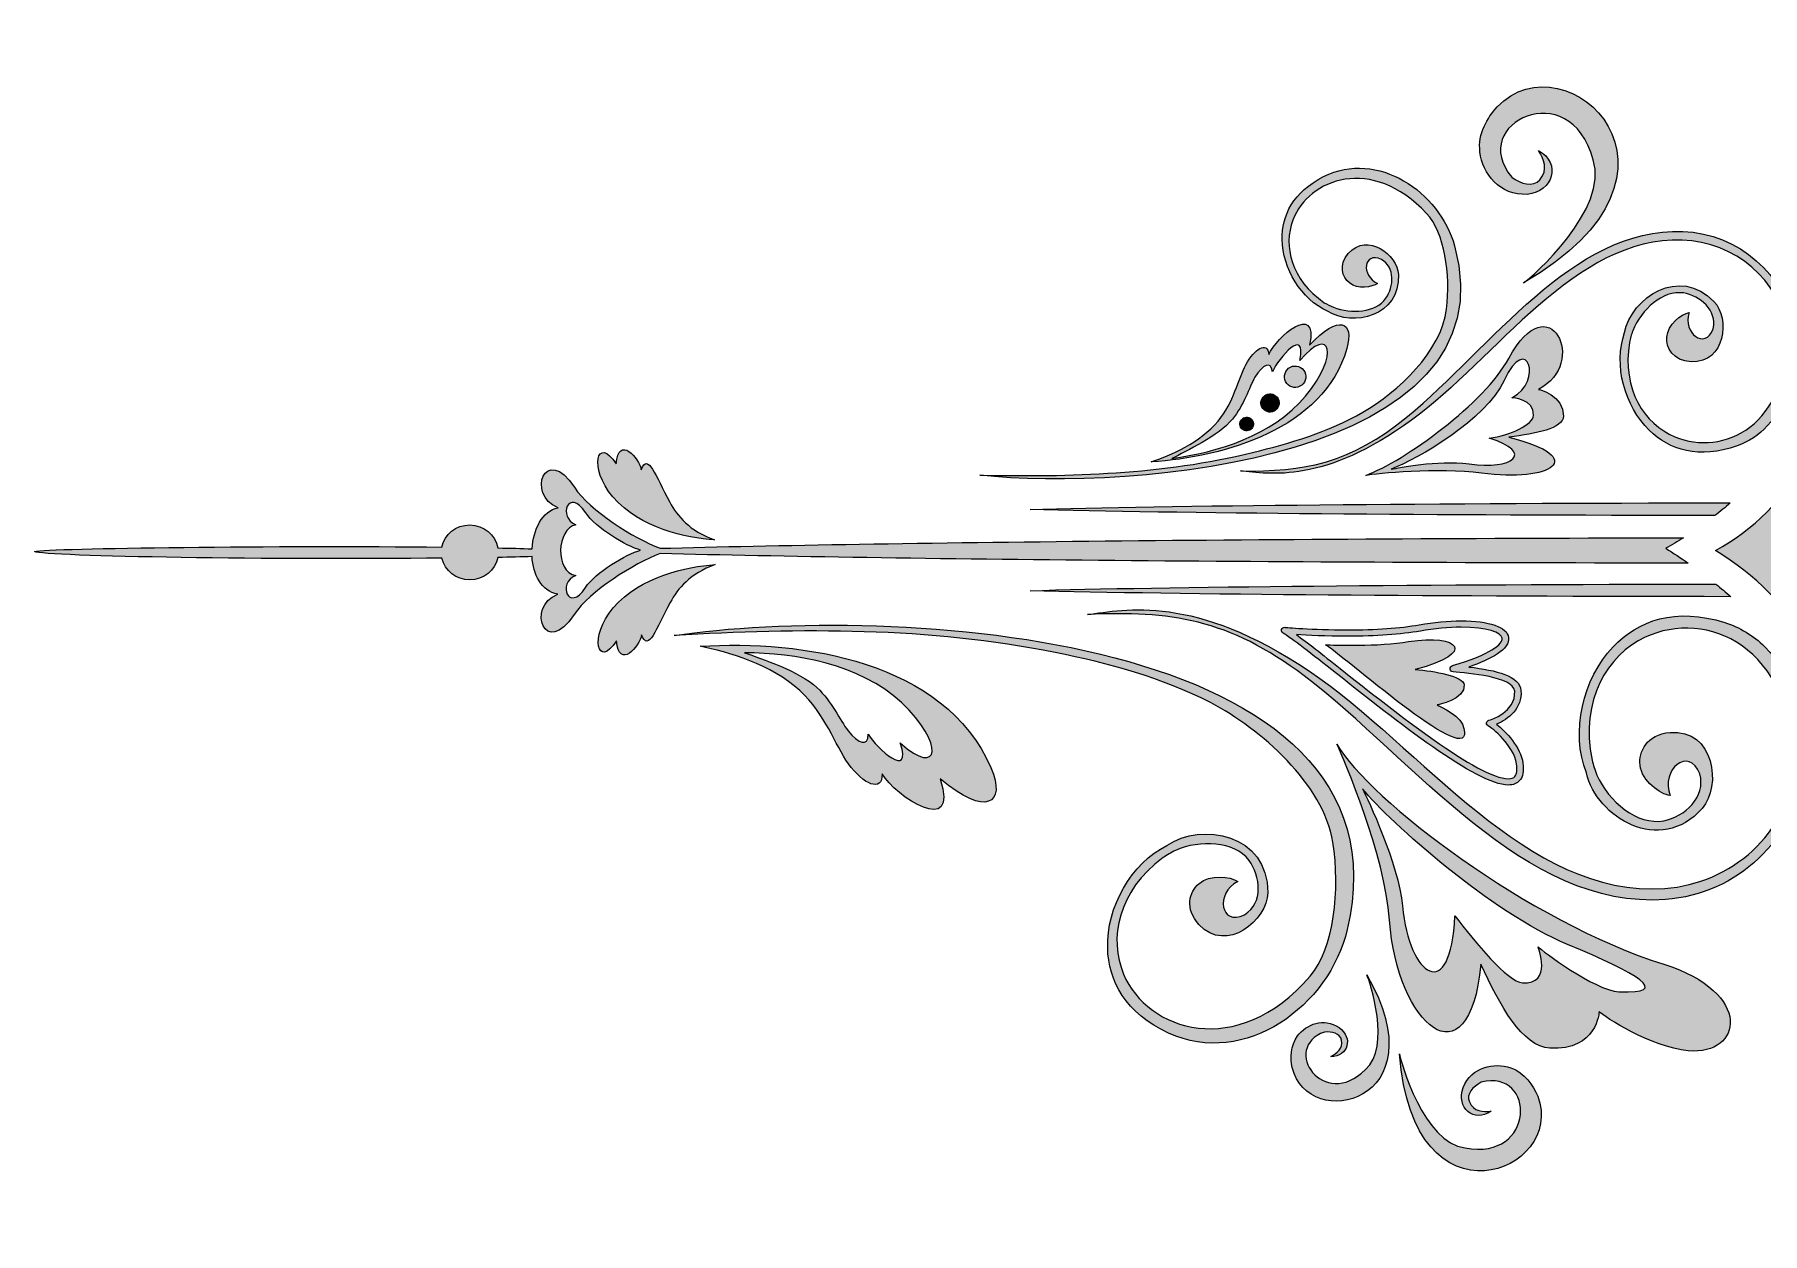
# Model space of a CAD drawing. Header units: inches. Extents: x -738 to 1333, y 65 to 770.
# Drawn here: x -738 to 276, y 65 to 769 of the extents above; entities that cross this region are included whole.
import ezdxf

# ---------------------------------------------------------------- set-up
doc = ezdxf.new("R2010")
doc.units = ezdxf.units.IN
doc.header["$MEASUREMENT"] = 0
doc.layers.add('图层 1', color=7, linetype='Continuous')

# ---------------------------------------------------------------- blocks, each defined once
blk = doc.blocks.new('block 2')
at = {"layer": '图层 1', "true_color": 0xffffff}
h = blk.add_hatch(color=7, dxfattribs=at)
h.dxf.hatch_style = 2
edge = h.paths.add_edge_path()
edge.add_spline(control_points=[(138.2, 675.4), (153.4, 677), (158.3, 693.5), (144.8, 701.2), (147.8, 696), (150.7, 689.8), (145.6, 684), (141.5, 679.4), (134.4, 681.5), (129.1, 685.5), (102.5, 717.1), (163.6, 746), (176.8, 695.7), (186.6, 667.3), (141, 626.5), (135.9, 623.4), (249, 688.3), (160.8, 769.2), (120.5, 726.7), (114.7, 720.5), (109.1, 710.9), (110.4, 700.3), (112, 687.5), (121.9, 674.6), (138.2, 675.4)], knot_values=[0, 0, 0, 0, 1, 1, 1, 2, 2, 2, 3, 3, 3, 4, 4, 4, 5, 5, 5, 6, 6, 6, 7, 7, 7, 8, 8, 8, 8], degree=3, periodic=1)
h = blk.add_hatch(color=7, dxfattribs=at)
h.dxf.hatch_style = 2
edge = h.paths.add_edge_path()
edge.add_spline(control_points=[(95.5, 645.1), (86.7, 676.9), (50.2, 701.8), (18.6, 685.8), (0.8, 676.8), (-6.1, 662.9), (-5.7, 648.9), (-5.6, 632), (5.5, 613.7), (20.9, 606.8), (35.8, 597.4), (63.7, 603.6), (62.5, 628.3), (62, 639.7), (44.4, 653.6), (33.1, 640.6), (27.1, 633.8), (29.7, 626.7), (33.7, 623.4), (38.5, 619.5), (47.1, 620.8), (50.2, 623.1), (40.4, 627.7), (42, 641.9), (52.5, 637.2), (60.7, 632.5), (59.9, 621.3), (55.2, 614.4), (49.2, 606), (34.9, 604.9), (24.4, 609.1), (22.5, 609.9), (20.7, 610.8), (19, 611.8), (-0.6, 625.2), (-5.2, 645.1), (0.6, 660.3), (9.6, 684.5), (47, 698.6), (79.1, 664.2), (89.6, 652.9), (93.2, 628.4), (90.8, 608), (87.9, 583.5), (62.1, 559.1), (41.7, 547.5), (21.3, 535.9), (-0.9, 529.2), (-23.2, 523.8), (-75.9, 510.9), (-130.4, 509.5), (-183.2, 510.5), (-95.8, 500.7), (130.1, 519.3), (95.5, 645.1)], knot_values=[0, 0, 0, 0, 1, 1, 1, 2, 2, 2, 3, 3, 3, 4, 4, 4, 5, 5, 5, 6, 6, 6, 7, 7, 7, 8, 8, 8, 9, 9, 9, 10, 10, 10, 11, 11, 11, 12, 12, 12, 13, 13, 13, 14, 14, 14, 15, 15, 15, 16, 16, 16, 17, 17, 17, 18, 18, 18, 18], degree=3, periodic=1)
h = blk.add_hatch(color=7, dxfattribs=at)
h.dxf.hatch_style = 2
edge = h.paths.add_edge_path()
edge.add_spline(control_points=[(-30.3, 513), (-13, 511.3), (18.8, 505.3), (70.3, 542.9), (120.2, 579.2), (166.1, 650.7), (229.2, 648.5), (259.8, 647.4), (287.2, 625.3), (290.2, 595.1), (292.5, 539.4), (253, 521.2), (224.8, 533.1), (207, 540.5), (193.7, 560.7), (198.2, 588.5), (198.7, 590.7), (199.3, 593), (200.1, 595.3), (205.2, 607.8), (217.7, 619.2), (229.9, 617.5), (239.6, 615.8), (249.9, 607.4), (247.3, 596.5), (242.8, 583.7), (229.2, 593.9), (233.3, 606), (228.7, 605.2), (220.6, 598.9), (220.1, 591.6), (219.6, 585.5), (223.7, 577.6), (234.4, 577.1), (254.7, 576.2), (257.2, 602.7), (247.8, 612.5), (227.5, 633.6), (199.4, 614.7), (195.3, 594.2), (195.3, 594.2), (195.3, 594.2), (195.3, 594.2), (188.7, 575.3), (195.4, 550.9), (209.8, 537), (221.6, 525.2), (239.2, 519.8), (261.4, 527.7), (268.1, 530.1), (274.3, 534.2), (279.1, 539.4), (293.2, 554.1), (298.7, 576.3), (295.3, 596), (289.7, 628.2), (262.5, 652.4), (229.5, 653.6), (164.4, 655.9), (116.7, 584.9), (67.8, 544.9), (34.3, 517.4), (7.3, 512.5), (-30.3, 513)], knot_values=[0, 0, 0, 0, 1, 1, 1, 2, 2, 2, 3, 3, 3, 4, 4, 4, 5, 5, 5, 6, 6, 6, 7, 7, 7, 8, 8, 8, 9, 9, 9, 10, 10, 10, 11, 11, 11, 12, 12, 12, 13, 13, 13, 14, 14, 14, 15, 15, 15, 16, 16, 16, 17, 17, 17, 18, 18, 18, 19, 19, 19, 20, 20, 20, 21, 21, 21, 21], degree=3, periodic=1)
h = blk.add_hatch(color=7, dxfattribs=at)
h.dxf.hatch_style = 2
edge = h.paths.add_edge_path()
edge.add_spline(control_points=[(127.3, 579.1), (113.4, 553), (66.1, 518.7), (43.3, 510.4), (49.6, 511.3), (85.8, 515.2), (111.3, 511.7), (151.8, 506.1), (175.6, 520.6), (127.4, 532.9), (143.4, 534.8), (159.1, 537.9), (159.4, 545.1), (160, 557.5), (144.7, 560.9), (144.7, 560.9), (174.6, 575.9), (151.2, 623.9), (127.3, 579.1)], knot_values=[0, 0, 0, 0, 1, 1, 1, 2, 2, 2, 3, 3, 3, 4, 4, 4, 5, 5, 5, 6, 6, 6, 6], degree=3, periodic=1)
edge = h.paths.add_edge_path()
edge.add_spline(control_points=[(115.8, 532.3), (143.2, 523.7), (129.3, 513.3), (104.1, 517.2), (84.5, 519.6), (63.1, 514.7), (58.3, 514.1), (73.6, 519.8), (114.1, 543.2), (124.6, 566.1), (137.9, 595.2), (148.1, 565.5), (129.2, 556), (129.2, 556), (142.3, 555.3), (141.9, 545.7), (141.6, 540.2), (128.2, 533.8), (115.8, 532.3)], knot_values=[0, 0, 0, 0, 1, 1, 1, 2, 2, 2, 3, 3, 3, 4, 4, 4, 5, 5, 5, 6, 6, 6, 6], degree=3, periodic=1)
h = blk.add_hatch(color=7, dxfattribs=at)
h.dxf.hatch_style = 2
edge = h.paths.add_edge_path()
edge.add_spline(control_points=[(32.2, 584.8), (36.8, 600.8), (27.6, 605.4), (10.4, 586.8), (15.5, 612.8), (-9.4, 591.5), (-13.5, 581.4), (-14.6, 589.5), (-22, 584.8), (-27, 575.4), (-31.8, 566.6), (-33.9, 553.7), (-43.4, 542.2), (-53.8, 529.7), (-71.3, 522.2), (-82.6, 518.3), (-39.9, 521), (18.8, 537.7), (32.2, 584.8)], knot_values=[0, 0, 0, 0, 1, 1, 1, 2, 2, 2, 3, 3, 3, 4, 4, 4, 5, 5, 5, 6, 6, 6, 6], degree=3, periodic=1)
edge = h.paths.add_edge_path()
edge.add_spline(control_points=[(-70.5, 520.3), (-62.1, 524.6), (-43.1, 533.6), (-35, 543.4), (-28, 551.8), (-25.3, 561.8), (-21.7, 568), (-17.1, 575.6), (-12.3, 578), (-11.4, 571.2), (-8.2, 579.2), (8.7, 598.4), (4.7, 577.9), (22.9, 599.3), (28.1, 581.3), (8, 557), (-11.3, 533.6), (-44, 524), (-70.5, 520.3)], knot_values=[0, 0, 0, 0, 1, 1, 1, 2, 2, 2, 3, 3, 3, 4, 4, 4, 5, 5, 5, 6, 6, 6, 6], degree=3, periodic=1)
h = blk.add_hatch(color=7, dxfattribs=at)
h.dxf.hatch_style = 2
edge = h.paths.add_edge_path()
edge.add_spline(control_points=[(-0.9, 574), (-4, 572.4), (-5.3, 568.6), (-3.7, 565.5), (-2.2, 562.4), (1.6, 561.1), (4.7, 562.7), (7.8, 564.2), (9.1, 568), (7.5, 571.1), (6, 574.2), (2.2, 575.5), (-0.9, 574)], knot_values=[0, 0, 0, 0, 1, 1, 1, 2, 2, 2, 3, 3, 3, 4, 4, 4, 4], degree=3, periodic=1)
h = blk.add_hatch(color=7, dxfattribs=at)
h.dxf.hatch_style = 2
edge = h.paths.add_edge_path()
edge.add_spline(control_points=[(-15.3, 557.7), (-17.9, 556.4), (-19, 553.2), (-17.7, 550.5), (-16.4, 547.9), (-13.1, 546.8), (-10.5, 548.1), (-7.8, 549.4), (-6.8, 552.7), (-8.1, 555.3), (-9.4, 558), (-12.6, 559), (-15.3, 557.7)], knot_values=[0, 0, 0, 0, 1, 1, 1, 2, 2, 2, 3, 3, 3, 4, 4, 4, 4], degree=3, periodic=1)
h = blk.add_hatch(color=7, dxfattribs=at)
h.dxf.hatch_style = 2
edge = h.paths.add_edge_path()
edge.add_spline(control_points=[(-28.4, 544.1), (-30.4, 543.1), (-31.1, 540.7), (-30.2, 538.8), (-29.2, 536.8), (-26.8, 536), (-24.8, 537), (-22.8, 537.9), (-22, 540.4), (-23, 542.3), (-24, 544.3), (-26.4, 545.1), (-28.4, 544.1)], knot_values=[0, 0, 0, 0, 1, 1, 1, 2, 2, 2, 3, 3, 3, 4, 4, 4, 4], degree=3, periodic=1)
h = blk.add_hatch(color=7, dxfattribs=at)
h.dxf.hatch_style = 2
edge = h.paths.add_edge_path()
edge.add_spline(control_points=[(232.6, 458.9), (228.4, 461.9), (224, 464.8), (219.5, 467.6), (223, 469.6), (226.5, 471.6), (229.9, 473.8), (-9.1, 473.4), (-236.2, 471.2), (-371, 467.6), (-386.5, 473.4), (-412.3, 489.7), (-421.3, 503.4), (-438.3, 529.4), (-449.9, 498.9), (-430.9, 491.4), (-440.2, 489.5), (-445.5, 478.6), (-446.2, 467.3), (-452.3, 467.5), (-459, 467.7), (-466.3, 467.8), (-467.7, 475.4), (-474.5, 481.3), (-482.8, 481.3), (-490.9, 481.3), (-497.6, 475.7), (-499.2, 468.3), (-592.8, 469.3), (-730, 467.8), (-738.3, 465.7), (-732.8, 462.6), (-593.8, 460.8), (-499.1, 461.8), (-497.5, 454.5), (-490.8, 449), (-482.8, 449), (-474.6, 449), (-467.8, 454.7), (-466.3, 462.2), (-459.1, 462.4), (-452.3, 462.5), (-446.2, 462.7), (-445.6, 452.3), (-440.8, 442.5), (-431.1, 440.6), (-450.1, 433.1), (-438.4, 402.6), (-421.4, 428.7), (-412.5, 442.4), (-386.4, 458.7), (-370.9, 464.5), (-228.2, 460.9), (-3, 459), (232.6, 458.9)], knot_values=[0, 0, 0, 0, 1, 1, 1, 2, 2, 2, 3, 3, 3, 4, 4, 4, 5, 5, 5, 6, 6, 6, 7, 7, 7, 8, 8, 8, 9, 9, 9, 10, 10, 10, 11, 11, 11, 12, 12, 12, 13, 13, 13, 14, 14, 14, 15, 15, 15, 16, 16, 16, 17, 17, 17, 18, 18, 18, 18], degree=3, periodic=1)
edge = h.paths.add_edge_path()
edge.add_spline(control_points=[(-414.8, 444.6), (-424.8, 429.3), (-431.7, 447.2), (-420.5, 451.6), (-433.1, 454), (-431.7, 479.1), (-420.4, 481.4), (-431.6, 485.8), (-424.7, 503.8), (-414.7, 488.5), (-408.9, 479.6), (-390.9, 468.8), (-382.5, 466.5), (-390.9, 464.2), (-409, 453.5), (-414.8, 444.6)], knot_values=[0, 0, 0, 0, 1, 1, 1, 2, 2, 2, 3, 3, 3, 4, 4, 4, 5, 5, 5, 5], degree=3, periodic=1)
h = blk.add_hatch(color=7, dxfattribs=at)
h.dxf.hatch_style = 2
edge = h.paths.add_edge_path()
edge.add_spline(control_points=[(-339, 472.5), (-353.9, 477.9), (-360.8, 486.4), (-365.3, 494.7), (-374, 510.5), (-378, 524.1), (-382.1, 513.7), (-383, 520.4), (-395.5, 534.6), (-396.8, 517.1), (-407.8, 534.4), (-413.4, 514.7), (-398.7, 497.8), (-382.6, 479.2), (-355.8, 473.6), (-339, 472.5)], knot_values=[0, 0, 0, 0, 1, 1, 1, 2, 2, 2, 3, 3, 3, 4, 4, 4, 5, 5, 5, 5], degree=3, periodic=1)
h = blk.add_hatch(color=7, dxfattribs=at)
h.dxf.hatch_style = 2
edge = h.paths.add_edge_path()
edge.add_spline(control_points=[(354.7, 465.5), (332.7, 477.7), (315.3, 495.9), (301.5, 519.2), (288.9, 496.2), (271.1, 478.6), (248.7, 466.3), (272.4, 451.6), (290.3, 433.8), (301.8, 412.7), (312.2, 434.2), (330.7, 451.4), (354.7, 465.5)], knot_values=[0, 0, 0, 0, 1, 1, 1, 2, 2, 2, 3, 3, 3, 4, 4, 4, 4], degree=3, periodic=1)
edge = h.paths.add_edge_path()
edge.add_spline(control_points=[(300.9, 447.2), (290, 447.2), (281.2, 455.7), (281.2, 466.2), (281.2, 476.7), (290, 485.2), (300.9, 485.2), (311.8, 485.2), (320.6, 476.7), (320.6, 466.2), (320.6, 455.7), (311.8, 447.2), (300.9, 447.2)], knot_values=[0, 0, 0, 0, 1, 1, 1, 2, 2, 2, 3, 3, 3, 4, 4, 4, 4], degree=3, periodic=1)
h = blk.add_hatch(color=7, dxfattribs=at)
h.dxf.hatch_style = 2
edge = h.paths.add_edge_path()
edge.add_spline(control_points=[(248.4, 486.8), (251.5, 489.2), (254.5, 491.7), (257.4, 494.3), (85.7, 494.1), (-76.4, 492.7), (-153.8, 490.4), (-69.9, 488.1), (84.7, 487), (248.4, 486.8)], knot_values=[0, 0, 0, 0, 1, 1, 1, 2, 2, 2, 3, 3, 3, 3], degree=3, periodic=1)
h = blk.add_hatch(color=7, dxfattribs=at)
h.dxf.hatch_style = 2
edge = h.paths.add_edge_path()
edge.add_spline(control_points=[(-338.7, 458), (-355.5, 456.9), (-382.4, 451.2), (-398.5, 432.7), (-413.1, 415.7), (-407.6, 396.1), (-396.6, 413.3), (-395.2, 395.9), (-382.8, 410.1), (-381.9, 416.8), (-377.7, 406.4), (-373.7, 420), (-365.1, 435.8), (-360.5, 444.1), (-353.6, 452.6), (-338.7, 458)], knot_values=[0, 0, 0, 0, 1, 1, 1, 2, 2, 2, 3, 3, 3, 4, 4, 4, 5, 5, 5, 5], degree=3, periodic=1)
h = blk.add_hatch(color=7, dxfattribs=at)
h.dxf.hatch_style = 2
edge = h.paths.add_edge_path()
edge.add_spline(control_points=[(248.9, 446.6), (80.4, 446.4), (-77.7, 445), (-153.8, 442.7), (-68.3, 440.4), (90.5, 439.3), (257.7, 439.2), (254.9, 441.7), (251.9, 444.2), (248.9, 446.6)], knot_values=[0, 0, 0, 0, 1, 1, 1, 2, 2, 2, 3, 3, 3, 3], degree=3, periodic=1)
h = blk.add_hatch(color=7, dxfattribs=at)
h.dxf.hatch_style = 2
edge = h.paths.add_edge_path()
edge.add_spline(control_points=[(254.2, 424), (225.3, 433.2), (203.1, 425.3), (188.6, 409.7), (170.8, 391.2), (163.5, 359.6), (172.9, 335.7), (179, 309.7), (216, 286.9), (240.9, 314.9), (252.4, 327.8), (248, 361.7), (222, 359.5), (208.3, 358.4), (203.5, 348), (204.4, 340.3), (205.5, 330.9), (216.2, 323.2), (222.1, 322.4), (216.2, 337.7), (233.1, 351.5), (239.5, 335.2), (243.3, 321.4), (230.6, 310.2), (218.3, 307.6), (202.8, 304.8), (186.1, 318.8), (179, 334.5), (177.9, 337.5), (177, 340.4), (176.2, 343.2), (169.1, 378.6), (185.2, 405), (207.5, 415.4), (243.1, 432), (294.6, 410.6), (294.4, 339.1), (292, 300.4), (258, 270.7), (218.9, 267.9), (138.1, 262), (75.9, 351.2), (10.3, 395.4), (-57.6, 441), (-97.9, 431.6), (-120.1, 428.7), (-71.9, 431.1), (-37.1, 426.2), (7.2, 392.7), (71.7, 343.8), (136.2, 255.2), (219.4, 261.4), (261.6, 264.5), (295.4, 296.7), (300.9, 338.2), (304.3, 363.7), (296.1, 391.8), (277.5, 410), (271, 416.3), (262.9, 421.3), (254.2, 424)], knot_values=[0, 0, 0, 0, 1, 1, 1, 2, 2, 2, 3, 3, 3, 4, 4, 4, 5, 5, 5, 6, 6, 6, 7, 7, 7, 8, 8, 8, 9, 9, 9, 10, 10, 10, 11, 11, 11, 12, 12, 12, 13, 13, 13, 14, 14, 14, 15, 15, 15, 16, 16, 16, 17, 17, 17, 18, 18, 18, 19, 19, 19, 20, 20, 20, 20], degree=3, periodic=1)
h = blk.add_hatch(color=7, dxfattribs=at)
h.dxf.hatch_style = 2
edge = h.paths.add_edge_path()
edge.add_spline(control_points=[(32.5, 243.8), (74, 420.8), (-241.5, 434.7), (-362.7, 416.4), (-289.2, 420.6), (-213.2, 421.5), (-139.1, 406.4), (-107.8, 400.1), (-76.6, 391.9), (-47.5, 376.8), (-18.5, 361.7), (18.6, 329.2), (24, 295.1), (28.5, 267), (24.7, 232.6), (10.7, 216.4), (-32.2, 166.7), (-84.9, 184.4), (-98.9, 217.6), (-107.6, 238.5), (-102.3, 266.3), (-75.7, 286), (-73.4, 287.5), (-71, 288.9), (-68.4, 290.2), (-53.9, 296.6), (-34, 295.8), (-25.2, 284.4), (-18.4, 275), (-16.6, 259.5), (-27.8, 252.5), (-42.1, 245.4), (-45.2, 265.1), (-31.7, 272), (-36.2, 275), (-48.2, 276.4), (-54.7, 270.7), (-60.1, 265.9), (-63.2, 256), (-54.6, 246.7), (-38.2, 229.2), (-14.4, 249.5), (-14.2, 265.4), (-14, 299.9), (-53.1, 307.1), (-73.4, 293.2), (-73.4, 293.2), (-73.4, 293.2), (-73.4, 293.2), (-94.5, 282.7), (-108.9, 256.7), (-108.2, 233.2), (-107.9, 213.6), (-97.7, 194.6), (-72.4, 183), (-27.5, 162.4), (22, 199), (32.5, 243.8)], knot_values=[0, 0, 0, 0, 1, 1, 1, 2, 2, 2, 3, 3, 3, 4, 4, 4, 5, 5, 5, 6, 6, 6, 7, 7, 7, 8, 8, 8, 9, 9, 9, 10, 10, 10, 11, 11, 11, 12, 12, 12, 13, 13, 13, 14, 14, 14, 15, 15, 15, 16, 16, 16, 17, 17, 17, 18, 18, 18, 19, 19, 19, 19], degree=3, periodic=1)
h = blk.add_hatch(color=7, dxfattribs=at)
h.dxf.hatch_style = 2
edge = h.paths.add_edge_path()
edge.add_spline(control_points=[(127.2, 415.3), (126.3, 421.4), (115.9, 425), (99.3, 425), (91.7, 425), (83.4, 424.2), (74.7, 422.7), (63.5, 420.7), (49.3, 419.7), (32.4, 419.7), (11.8, 419.7), (-4, 421.2), (-4.1, 421.2), (-5, 421.2), (-5.8, 420.7), (-6.1, 419.9), (-6.3, 419), (-6, 418.1), (-5.2, 417.7), (-0.3, 414.9), (11.4, 405.7), (26.1, 394.1), (60.9, 366.4), (108.6, 328.6), (127.1, 328.6), (130, 328.6), (132.2, 329.5), (133.7, 331.2), (135.6, 333.4), (136.3, 336.8), (135.6, 341.5), (134.4, 350.7), (125.5, 360.1), (120.2, 364.3), (126.9, 367.2), (135.4, 373.5), (134.5, 384.2), (133.8, 392.6), (120.2, 396), (103.9, 397.9), (116.5, 402.3), (128.2, 408.3), (127.2, 415.3)], knot_values=[0, 0, 0, 0, 1, 1, 1, 2, 2, 2, 3, 3, 3, 4, 4, 4, 5, 5, 5, 6, 6, 6, 7, 7, 7, 8, 8, 8, 9, 9, 9, 10, 10, 10, 11, 11, 11, 12, 12, 12, 13, 13, 13, 14, 14, 14, 14], degree=3, periodic=1)
edge = h.paths.add_edge_path()
edge.add_spline(control_points=[(94.2, 398.7), (93.4, 398.4), (92.8, 397.6), (92.9, 396.7), (93, 395.8), (93.7, 395.1), (94.6, 395), (103.4, 394.3), (130.1, 392.1), (130.8, 383.8), (131.9, 371.1), (116.3, 366.9), (115.7, 366.7), (114.9, 366.5), (114.4, 365.9), (114.3, 365.1), (114.2, 364.3), (114.7, 363.6), (115.4, 363.2), (117.1, 362.5), (130.5, 351.6), (131.9, 341), (132.4, 337.5), (132, 335), (130.9, 333.7), (130.1, 332.8), (128.9, 332.3), (127.1, 332.3), (109.9, 332.3), (60.8, 371.2), (28.4, 397), (17.8, 405.3), (8.8, 412.5), (2.6, 416.9), (9.3, 416.5), (20, 416), (32.4, 416), (49.5, 416), (63.9, 417), (75.4, 419), (83.7, 420.5), (92, 421.3), (99.3, 421.3), (114.6, 421.3), (123, 418), (123.5, 414.8), (124, 411.5), (116.6, 405.3), (94.2, 398.7)], knot_values=[0, 0, 0, 0, 1, 1, 1, 2, 2, 2, 3, 3, 3, 4, 4, 4, 5, 5, 5, 6, 6, 6, 7, 7, 7, 8, 8, 8, 9, 9, 9, 10, 10, 10, 11, 11, 11, 12, 12, 12, 13, 13, 13, 14, 14, 14, 15, 15, 15, 16, 16, 16, 16], degree=3, periodic=1)
h = blk.add_hatch(color=7, dxfattribs=at)
h.dxf.hatch_style = 2
edge = h.paths.add_edge_path()
edge.add_spline(control_points=[(68.5, 412.8), (50.9, 409.9), (24.2, 410.6), (19.8, 411), (35.4, 400.2), (107, 336.5), (101, 361.8), (100.5, 368.6), (86.6, 374.9), (85.2, 375.6), (85.2, 375.6), (102, 378.8), (101.2, 387.4), (100.8, 392.4), (83.6, 395.6), (72.4, 396.5), (109.2, 405.9), (98.2, 417.6), (68.5, 412.8)], knot_values=[0, 0, 0, 0, 1, 1, 1, 2, 2, 2, 3, 3, 3, 4, 4, 4, 5, 5, 5, 6, 6, 6, 6], degree=3, periodic=1)
h = blk.add_hatch(color=7, dxfattribs=at)
h.dxf.hatch_style = 2
edge = h.paths.add_edge_path()
edge.add_spline(control_points=[(-347.5, 410.1), (-331.1, 406.7), (-305.5, 399.4), (-289, 384.1), (-273.7, 369.9), (-268.5, 352.4), (-260.4, 341.1), (-251.7, 329.1), (-240.6, 323.9), (-240.6, 335.2), (-233.1, 322), (-194.9, 297.1), (-206.6, 332.2), (-179.5, 309.6), (-167.6, 317.5), (-176.8, 338.9), (-203.9, 401.5), (-288, 413.9), (-347.5, 410.1)], knot_values=[0, 0, 0, 0, 1, 1, 1, 2, 2, 2, 3, 3, 3, 4, 4, 4, 5, 5, 5, 6, 6, 6, 6], degree=3, periodic=1)
edge = h.paths.add_edge_path()
edge.add_spline(control_points=[(-230, 353.4), (-222.7, 331.3), (-244.1, 350.1), (-248.8, 358.4), (-248.8, 350.8), (-254.5, 352.8), (-260.6, 360.5), (-265.6, 366.8), (-270, 377.5), (-278.9, 385.8), (-289.2, 395.5), (-311.5, 402.7), (-321.5, 406.3), (-291.6, 406), (-254, 400), (-229.3, 377), (-203.6, 353), (-206.7, 332.3), (-230, 353.4)], knot_values=[0, 0, 0, 0, 1, 1, 1, 2, 2, 2, 3, 3, 3, 4, 4, 4, 5, 5, 5, 6, 6, 6, 6], degree=3, periodic=1)
h = blk.add_hatch(color=7, dxfattribs=at)
h.dxf.hatch_style = 2
edge = h.paths.add_edge_path()
edge.add_spline(control_points=[(218.3, 223.4), (139.6, 248.1), (45.1, 320), (26.4, 352.6), (30.8, 343.1), (54.6, 287.8), (57.3, 249.3), (61.6, 188.1), (103.7, 151), (111, 223.5), (122, 199.1), (135.3, 175.1), (151.5, 174.1), (179.3, 172.5), (180.4, 195.6), (180.4, 195.6), (183.4, 192.6), (210.7, 174.6), (232.7, 172.6), (264.6, 169.7), (271.3, 206.8), (218.3, 223.4)], knot_values=[0, 0, 0, 0, 1, 1, 1, 2, 2, 2, 3, 3, 3, 4, 4, 4, 5, 5, 5, 6, 6, 6, 7, 7, 7, 7], degree=3, periodic=1)
edge = h.paths.add_edge_path()
edge.add_spline(control_points=[(192, 207.3), (177.6, 208), (146.5, 231.7), (144.5, 233.7), (144.5, 233.7), (153.4, 211.3), (135.3, 212.4), (126.9, 213.2), (107.2, 236.4), (95.7, 251.9), (93.4, 199.8), (68.8, 215.6), (64.9, 257.6), (62.6, 282.6), (44.4, 320.2), (41.5, 326.4), (57.7, 306.5), (117.1, 253.6), (161.9, 235), (202.9, 218), (223.8, 205.8), (192, 207.3)], knot_values=[0, 0, 0, 0, 1, 1, 1, 2, 2, 2, 3, 3, 3, 4, 4, 4, 5, 5, 5, 6, 6, 6, 7, 7, 7, 7], degree=3, periodic=1)
h = blk.add_hatch(color=7, dxfattribs=at)
h.dxf.hatch_style = 2
edge = h.paths.add_edge_path()
edge.add_spline(control_points=[(43.2, 161.6), (18.6, 137), (-7, 174.3), (19.1, 183.6), (23.5, 184), (28.3, 182.9), (29.1, 178.9), (30.1, 173.8), (26.3, 171.2), (22.8, 169.2), (33.2, 169.1), (36, 180.2), (27.7, 186.3), (18.6, 192.3), (8.5, 188.2), (3.3, 181.3), (-1, 175.6), (-1.1, 168.2), (0.2, 162.7), (9.1, 124.5), (87.3, 141.5), (44, 217.1), (45.8, 213.6), (58.4, 174.7), (43.2, 161.6)], knot_values=[0, 0, 0, 0, 1, 1, 1, 2, 2, 2, 3, 3, 3, 4, 4, 4, 5, 5, 5, 6, 6, 6, 7, 7, 7, 8, 8, 8, 8], degree=3, periodic=1)
h = blk.add_hatch(color=7, dxfattribs=at)
h.dxf.hatch_style = 2
edge = h.paths.add_edge_path()
edge.add_spline(control_points=[(128.5, 162.6), (118.5, 165.9), (105.6, 163.2), (100.5, 151), (96.3, 139.3), (106.7, 129.9), (117, 137.1), (112.2, 136.7), (106.6, 136.8), (104.2, 142.6), (102.2, 147.2), (106.3, 151.6), (111.1, 154.1), (143.6, 162.4), (143.2, 107.6), (101.7, 115.6), (77.5, 118.5), (63.7, 166.2), (63.2, 170.9), (70.9, 65.4), (161.2, 101.5), (144.3, 145.9), (141.8, 152.3), (136.7, 159.8), (128.5, 162.6)], knot_values=[0, 0, 0, 0, 1, 1, 1, 2, 2, 2, 3, 3, 3, 4, 4, 4, 5, 5, 5, 6, 6, 6, 7, 7, 7, 8, 8, 8, 8], degree=3, periodic=1)
at = {"layer": '图层 1', "lineweight": 0}
for points, knots in [([(138.2, 675.4), (153.4, 677), (158.3, 693.5), (144.8, 701.2), (147.8, 696), (150.7, 689.8), (145.6, 684), (141.5, 679.4), (134.4, 681.5), (129.1, 685.5), (102.5, 717.1), (163.6, 746), (176.8, 695.7), (186.6, 667.3), (141, 626.5), (135.9, 623.4), (249, 688.3), (160.8, 769.2), (120.5, 726.7), (114.7, 720.5), (109.1, 710.9), (110.4, 700.3), (112, 687.5), (121.9, 674.6), (138.2, 675.4)], [0, 0, 0, 0, 1, 1, 1, 2, 2, 2, 3, 3, 3, 4, 4, 4, 5, 5, 5, 6, 6, 6, 7, 7, 7, 8, 8, 8, 8]), ([(95.5, 645.1), (86.7, 676.9), (50.2, 701.8), (18.6, 685.8), (0.8, 676.8), (-6.1, 662.9), (-5.7, 648.9), (-5.6, 632), (5.5, 613.7), (20.9, 606.8), (35.8, 597.4), (63.7, 603.6), (62.5, 628.3), (62, 639.7), (44.4, 653.6), (33.1, 640.6), (27.1, 633.8), (29.7, 626.7), (33.7, 623.4), (38.5, 619.5), (47.1, 620.8), (50.2, 623.1), (40.4, 627.7), (42, 641.9), (52.5, 637.2), (60.7, 632.5), (59.9, 621.3), (55.2, 614.4), (49.2, 606), (34.9, 604.9), (24.4, 609.1), (22.5, 609.9), (20.7, 610.8), (19, 611.8), (-0.6, 625.2), (-5.2, 645.1), (0.6, 660.3), (9.6, 684.5), (47, 698.6), (79.1, 664.2), (89.6, 652.9), (93.2, 628.4), (90.8, 608), (87.9, 583.5), (62.1, 559.1), (41.7, 547.5), (21.3, 535.9), (-0.9, 529.2), (-23.2, 523.8), (-75.9, 510.9), (-130.4, 509.5), (-183.2, 510.5), (-95.8, 500.7), (130.1, 519.3), (95.5, 645.1)], [0, 0, 0, 0, 1, 1, 1, 2, 2, 2, 3, 3, 3, 4, 4, 4, 5, 5, 5, 6, 6, 6, 7, 7, 7, 8, 8, 8, 9, 9, 9, 10, 10, 10, 11, 11, 11, 12, 12, 12, 13, 13, 13, 14, 14, 14, 15, 15, 15, 16, 16, 16, 17, 17, 17, 18, 18, 18, 18]), ([(-30.3, 513), (-13, 511.3), (18.8, 505.3), (70.3, 542.9), (120.2, 579.2), (166.1, 650.7), (229.2, 648.5), (259.8, 647.4), (287.2, 625.3), (290.2, 595.1), (292.5, 539.4), (253, 521.2), (224.8, 533.1), (207, 540.5), (193.7, 560.7), (198.2, 588.5), (198.7, 590.7), (199.3, 593), (200.1, 595.3), (205.2, 607.8), (217.7, 619.2), (229.9, 617.5), (239.6, 615.8), (249.9, 607.4), (247.3, 596.5), (242.8, 583.7), (229.2, 593.9), (233.3, 606), (228.7, 605.2), (220.6, 598.9), (220.1, 591.6), (219.6, 585.5), (223.7, 577.6), (234.4, 577.1), (254.7, 576.2), (257.2, 602.7), (247.8, 612.5), (227.5, 633.6), (199.4, 614.7), (195.3, 594.2), (195.3, 594.2), (195.3, 594.2), (195.3, 594.2), (188.7, 575.3), (195.4, 550.9), (209.8, 537), (221.6, 525.2), (239.2, 519.8), (261.4, 527.7), (268.1, 530.1), (274.3, 534.2), (279.1, 539.4), (293.2, 554.1), (298.7, 576.3), (295.3, 596), (289.7, 628.2), (262.5, 652.4), (229.5, 653.6), (164.4, 655.9), (116.7, 584.9), (67.8, 544.9), (34.3, 517.4), (7.3, 512.5), (-30.3, 513)], [0, 0, 0, 0, 1, 1, 1, 2, 2, 2, 3, 3, 3, 4, 4, 4, 5, 5, 5, 6, 6, 6, 7, 7, 7, 8, 8, 8, 9, 9, 9, 10, 10, 10, 11, 11, 11, 12, 12, 12, 13, 13, 13, 14, 14, 14, 15, 15, 15, 16, 16, 16, 17, 17, 17, 18, 18, 18, 19, 19, 19, 20, 20, 20, 21, 21, 21, 21]), ([(127.3, 579.1), (113.4, 553), (66.1, 518.7), (43.3, 510.4), (49.6, 511.3), (85.8, 515.2), (111.3, 511.7), (151.8, 506.1), (175.6, 520.6), (127.4, 532.9), (143.4, 534.8), (159.1, 537.9), (159.4, 545.1), (160, 557.5), (144.7, 560.9), (144.7, 560.9), (174.6, 575.9), (151.2, 623.9), (127.3, 579.1)], [0, 0, 0, 0, 1, 1, 1, 2, 2, 2, 3, 3, 3, 4, 4, 4, 5, 5, 5, 6, 6, 6, 6]), ([(32.2, 584.8), (36.8, 600.8), (27.6, 605.4), (10.4, 586.8), (15.5, 612.8), (-9.4, 591.5), (-13.5, 581.4), (-14.6, 589.5), (-22, 584.8), (-27, 575.4), (-31.8, 566.6), (-33.9, 553.7), (-43.4, 542.2), (-53.8, 529.7), (-71.3, 522.2), (-82.6, 518.3), (-39.9, 521), (18.8, 537.7), (32.2, 584.8)], [0, 0, 0, 0, 1, 1, 1, 2, 2, 2, 3, 3, 3, 4, 4, 4, 5, 5, 5, 6, 6, 6, 6]), ([(-70.5, 520.3), (-62.1, 524.6), (-43.1, 533.6), (-35, 543.4), (-28, 551.8), (-25.3, 561.8), (-21.7, 568), (-17.1, 575.6), (-12.3, 578), (-11.4, 571.2), (-8.2, 579.2), (8.7, 598.4), (4.7, 577.9), (22.9, 599.3), (28.1, 581.3), (8, 557), (-11.3, 533.6), (-44, 524), (-70.5, 520.3)], [0, 0, 0, 0, 1, 1, 1, 2, 2, 2, 3, 3, 3, 4, 4, 4, 5, 5, 5, 6, 6, 6, 6]), ([(115.8, 532.3), (143.2, 523.7), (129.3, 513.3), (104.1, 517.2), (84.5, 519.6), (63.1, 514.7), (58.3, 514.1), (73.6, 519.8), (114.1, 543.2), (124.6, 566.1), (137.9, 595.2), (148.1, 565.5), (129.2, 556), (129.2, 556), (142.3, 555.3), (141.9, 545.7), (141.6, 540.2), (128.2, 533.8), (115.8, 532.3)], [0, 0, 0, 0, 1, 1, 1, 2, 2, 2, 3, 3, 3, 4, 4, 4, 5, 5, 5, 6, 6, 6, 6]), ([(-0.9, 574), (-4, 572.4), (-5.3, 568.6), (-3.7, 565.5), (-2.2, 562.4), (1.6, 561.1), (4.7, 562.7), (7.8, 564.2), (9.1, 568), (7.5, 571.1), (6, 574.2), (2.2, 575.5), (-0.9, 574)], [0, 0, 0, 0, 1, 1, 1, 2, 2, 2, 3, 3, 3, 4, 4, 4, 4]), ([(-15.3, 557.7), (-17.9, 556.4), (-19, 553.2), (-17.7, 550.5), (-16.4, 547.9), (-13.1, 546.8), (-10.5, 548.1), (-7.8, 549.4), (-6.8, 552.7), (-8.1, 555.3), (-9.4, 558), (-12.6, 559), (-15.3, 557.7)], [0, 0, 0, 0, 1, 1, 1, 2, 2, 2, 3, 3, 3, 4, 4, 4, 4]), ([(-28.4, 544.1), (-30.4, 543.1), (-31.1, 540.7), (-30.2, 538.8), (-29.2, 536.8), (-26.8, 536), (-24.8, 537), (-22.8, 537.9), (-22, 540.4), (-23, 542.3), (-24, 544.3), (-26.4, 545.1), (-28.4, 544.1)], [0, 0, 0, 0, 1, 1, 1, 2, 2, 2, 3, 3, 3, 4, 4, 4, 4]), ([(232.6, 458.9), (228.4, 461.9), (224, 464.8), (219.5, 467.6), (223, 469.6), (226.5, 471.6), (229.9, 473.8), (-9.1, 473.4), (-236.2, 471.2), (-371, 467.6), (-386.5, 473.4), (-412.3, 489.7), (-421.3, 503.4), (-438.3, 529.4), (-449.9, 498.9), (-430.9, 491.4), (-440.2, 489.5), (-445.5, 478.6), (-446.2, 467.3), (-452.3, 467.5), (-459, 467.7), (-466.3, 467.8), (-467.7, 475.4), (-474.5, 481.3), (-482.8, 481.3), (-490.9, 481.3), (-497.6, 475.7), (-499.2, 468.3), (-592.8, 469.3), (-730, 467.8), (-738.3, 465.7), (-732.8, 462.6), (-593.8, 460.8), (-499.1, 461.8), (-497.5, 454.5), (-490.8, 449), (-482.8, 449), (-474.6, 449), (-467.8, 454.7), (-466.3, 462.2), (-459.1, 462.4), (-452.3, 462.5), (-446.2, 462.7), (-445.6, 452.3), (-440.8, 442.5), (-431.1, 440.6), (-450.1, 433.1), (-438.4, 402.6), (-421.4, 428.7), (-412.5, 442.4), (-386.4, 458.7), (-370.9, 464.5), (-228.2, 460.9), (-3, 459), (232.6, 458.9)], [0, 0, 0, 0, 1, 1, 1, 2, 2, 2, 3, 3, 3, 4, 4, 4, 5, 5, 5, 6, 6, 6, 7, 7, 7, 8, 8, 8, 9, 9, 9, 10, 10, 10, 11, 11, 11, 12, 12, 12, 13, 13, 13, 14, 14, 14, 15, 15, 15, 16, 16, 16, 17, 17, 17, 18, 18, 18, 18]), ([(-339, 472.5), (-353.9, 477.9), (-360.8, 486.4), (-365.3, 494.7), (-374, 510.5), (-378, 524.1), (-382.1, 513.7), (-383, 520.4), (-395.5, 534.6), (-396.8, 517.1), (-407.8, 534.4), (-413.4, 514.7), (-398.7, 497.8), (-382.6, 479.2), (-355.8, 473.6), (-339, 472.5)], [0, 0, 0, 0, 1, 1, 1, 2, 2, 2, 3, 3, 3, 4, 4, 4, 5, 5, 5, 5]), ([(354.7, 465.5), (332.7, 477.7), (315.3, 495.9), (301.5, 519.2), (288.9, 496.2), (271.1, 478.6), (248.7, 466.3), (272.4, 451.6), (290.3, 433.8), (301.8, 412.7), (312.2, 434.2), (330.7, 451.4), (354.7, 465.5)], [0, 0, 0, 0, 1, 1, 1, 2, 2, 2, 3, 3, 3, 4, 4, 4, 4]), ([(-414.8, 444.6), (-424.8, 429.3), (-431.7, 447.2), (-420.5, 451.6), (-433.1, 454), (-431.7, 479.1), (-420.4, 481.4), (-431.6, 485.8), (-424.7, 503.8), (-414.7, 488.5), (-408.9, 479.6), (-390.9, 468.8), (-382.5, 466.5), (-390.9, 464.2), (-409, 453.5), (-414.8, 444.6)], [0, 0, 0, 0, 1, 1, 1, 2, 2, 2, 3, 3, 3, 4, 4, 4, 5, 5, 5, 5]), ([(248.4, 486.8), (251.5, 489.2), (254.5, 491.7), (257.4, 494.3), (85.7, 494.1), (-76.4, 492.7), (-153.8, 490.4), (-69.9, 488.1), (84.7, 487), (248.4, 486.8)], [0, 0, 0, 0, 1, 1, 1, 2, 2, 2, 3, 3, 3, 3]), ([(-338.7, 458), (-355.5, 456.9), (-382.4, 451.2), (-398.5, 432.7), (-413.1, 415.7), (-407.6, 396.1), (-396.6, 413.3), (-395.2, 395.9), (-382.8, 410.1), (-381.9, 416.8), (-377.7, 406.4), (-373.7, 420), (-365.1, 435.8), (-360.5, 444.1), (-353.6, 452.6), (-338.7, 458)], [0, 0, 0, 0, 1, 1, 1, 2, 2, 2, 3, 3, 3, 4, 4, 4, 5, 5, 5, 5]), ([(248.9, 446.6), (80.4, 446.4), (-77.7, 445), (-153.8, 442.7), (-68.3, 440.4), (90.5, 439.3), (257.7, 439.2), (254.9, 441.7), (251.9, 444.2), (248.9, 446.6)], [0, 0, 0, 0, 1, 1, 1, 2, 2, 2, 3, 3, 3, 3]), ([(254.2, 424), (225.3, 433.2), (203.1, 425.3), (188.6, 409.7), (170.8, 391.2), (163.5, 359.6), (172.9, 335.7), (179, 309.7), (216, 286.9), (240.9, 314.9), (252.4, 327.8), (248, 361.7), (222, 359.5), (208.3, 358.4), (203.5, 348), (204.4, 340.3), (205.5, 330.9), (216.2, 323.2), (222.1, 322.4), (216.2, 337.7), (233.1, 351.5), (239.5, 335.2), (243.3, 321.4), (230.6, 310.2), (218.3, 307.6), (202.8, 304.8), (186.1, 318.8), (179, 334.5), (177.9, 337.5), (177, 340.4), (176.2, 343.2), (169.1, 378.6), (185.2, 405), (207.5, 415.4), (243.1, 432), (294.6, 410.6), (294.4, 339.1), (292, 300.4), (258, 270.7), (218.9, 267.9), (138.1, 262), (75.9, 351.2), (10.3, 395.4), (-57.6, 441), (-97.9, 431.6), (-120.1, 428.7), (-71.9, 431.1), (-37.1, 426.2), (7.2, 392.7), (71.7, 343.8), (136.2, 255.2), (219.4, 261.4), (261.6, 264.5), (295.4, 296.7), (300.9, 338.2), (304.3, 363.7), (296.1, 391.8), (277.5, 410), (271, 416.3), (262.9, 421.3), (254.2, 424)], [0, 0, 0, 0, 1, 1, 1, 2, 2, 2, 3, 3, 3, 4, 4, 4, 5, 5, 5, 6, 6, 6, 7, 7, 7, 8, 8, 8, 9, 9, 9, 10, 10, 10, 11, 11, 11, 12, 12, 12, 13, 13, 13, 14, 14, 14, 15, 15, 15, 16, 16, 16, 17, 17, 17, 18, 18, 18, 19, 19, 19, 20, 20, 20, 20]), ([(32.5, 243.8), (74, 420.8), (-241.5, 434.7), (-362.7, 416.4), (-289.2, 420.6), (-213.2, 421.5), (-139.1, 406.4), (-107.8, 400.1), (-76.6, 391.9), (-47.5, 376.8), (-18.5, 361.7), (18.6, 329.2), (24, 295.1), (28.5, 267), (24.7, 232.6), (10.7, 216.4), (-32.2, 166.7), (-84.9, 184.4), (-98.9, 217.6), (-107.6, 238.5), (-102.3, 266.3), (-75.7, 286), (-73.4, 287.5), (-71, 288.9), (-68.4, 290.2), (-53.9, 296.6), (-34, 295.8), (-25.2, 284.4), (-18.4, 275), (-16.6, 259.5), (-27.8, 252.5), (-42.1, 245.4), (-45.2, 265.1), (-31.7, 272), (-36.2, 275), (-48.2, 276.4), (-54.7, 270.7), (-60.1, 265.9), (-63.2, 256), (-54.6, 246.7), (-38.2, 229.2), (-14.4, 249.5), (-14.2, 265.4), (-14, 299.9), (-53.1, 307.1), (-73.4, 293.2), (-73.4, 293.2), (-73.4, 293.2), (-73.4, 293.2), (-94.5, 282.7), (-108.9, 256.7), (-108.2, 233.2), (-107.9, 213.6), (-97.7, 194.6), (-72.4, 183), (-27.5, 162.4), (22, 199), (32.5, 243.8)], [0, 0, 0, 0, 1, 1, 1, 2, 2, 2, 3, 3, 3, 4, 4, 4, 5, 5, 5, 6, 6, 6, 7, 7, 7, 8, 8, 8, 9, 9, 9, 10, 10, 10, 11, 11, 11, 12, 12, 12, 13, 13, 13, 14, 14, 14, 15, 15, 15, 16, 16, 16, 17, 17, 17, 18, 18, 18, 19, 19, 19, 19]), ([(127.2, 415.3), (126.3, 421.4), (115.9, 425), (99.3, 425), (91.7, 425), (83.4, 424.2), (74.7, 422.7), (63.5, 420.7), (49.3, 419.7), (32.4, 419.7), (11.8, 419.7), (-4, 421.2), (-4.1, 421.2), (-5, 421.2), (-5.8, 420.7), (-6.1, 419.9), (-6.3, 419), (-6, 418.1), (-5.2, 417.7), (-0.3, 414.9), (11.4, 405.7), (26.1, 394.1), (60.9, 366.4), (108.6, 328.6), (127.1, 328.6), (130, 328.6), (132.2, 329.5), (133.7, 331.2), (135.6, 333.4), (136.3, 336.8), (135.6, 341.5), (134.4, 350.7), (125.5, 360.1), (120.2, 364.3), (126.9, 367.2), (135.4, 373.5), (134.5, 384.2), (133.8, 392.6), (120.2, 396), (103.9, 397.9), (116.5, 402.3), (128.2, 408.3), (127.2, 415.3)], [0, 0, 0, 0, 1, 1, 1, 2, 2, 2, 3, 3, 3, 4, 4, 4, 5, 5, 5, 6, 6, 6, 7, 7, 7, 8, 8, 8, 9, 9, 9, 10, 10, 10, 11, 11, 11, 12, 12, 12, 13, 13, 13, 14, 14, 14, 14]), ([(94.2, 398.7), (93.4, 398.4), (92.8, 397.6), (92.9, 396.7), (93, 395.8), (93.7, 395.1), (94.6, 395), (103.4, 394.3), (130.1, 392.1), (130.8, 383.8), (131.9, 371.1), (116.3, 366.9), (115.7, 366.7), (114.9, 366.5), (114.4, 365.9), (114.3, 365.1), (114.2, 364.3), (114.7, 363.6), (115.4, 363.2), (117.1, 362.5), (130.5, 351.6), (131.9, 341), (132.4, 337.5), (132, 335), (130.9, 333.7), (130.1, 332.8), (128.9, 332.3), (127.1, 332.3), (109.9, 332.3), (60.8, 371.2), (28.4, 397), (17.8, 405.3), (8.8, 412.5), (2.6, 416.9), (9.3, 416.5), (20, 416), (32.4, 416), (49.5, 416), (63.9, 417), (75.4, 419), (83.7, 420.5), (92, 421.3), (99.3, 421.3), (114.6, 421.3), (123, 418), (123.5, 414.8), (124, 411.5), (116.6, 405.3), (94.2, 398.7)], [0, 0, 0, 0, 1, 1, 1, 2, 2, 2, 3, 3, 3, 4, 4, 4, 5, 5, 5, 6, 6, 6, 7, 7, 7, 8, 8, 8, 9, 9, 9, 10, 10, 10, 11, 11, 11, 12, 12, 12, 13, 13, 13, 14, 14, 14, 15, 15, 15, 16, 16, 16, 16]), ([(68.5, 412.8), (50.9, 409.9), (24.2, 410.6), (19.8, 411), (35.4, 400.2), (107, 336.5), (101, 361.8), (100.5, 368.6), (86.6, 374.9), (85.2, 375.6), (85.2, 375.6), (102, 378.8), (101.2, 387.4), (100.8, 392.4), (83.6, 395.6), (72.4, 396.5), (109.2, 405.9), (98.2, 417.6), (68.5, 412.8)], [0, 0, 0, 0, 1, 1, 1, 2, 2, 2, 3, 3, 3, 4, 4, 4, 5, 5, 5, 6, 6, 6, 6]), ([(-347.5, 410.1), (-331.1, 406.7), (-305.5, 399.4), (-289, 384.1), (-273.7, 369.9), (-268.5, 352.4), (-260.4, 341.1), (-251.7, 329.1), (-240.6, 323.9), (-240.6, 335.2), (-233.1, 322), (-194.9, 297.1), (-206.6, 332.2), (-179.5, 309.6), (-167.6, 317.5), (-176.8, 338.9), (-203.9, 401.5), (-288, 413.9), (-347.5, 410.1)], [0, 0, 0, 0, 1, 1, 1, 2, 2, 2, 3, 3, 3, 4, 4, 4, 5, 5, 5, 6, 6, 6, 6]), ([(-230, 353.4), (-222.7, 331.3), (-244.1, 350.1), (-248.8, 358.4), (-248.8, 350.8), (-254.5, 352.8), (-260.6, 360.5), (-265.6, 366.8), (-270, 377.5), (-278.9, 385.8), (-289.2, 395.5), (-311.5, 402.7), (-321.5, 406.3), (-291.6, 406), (-254, 400), (-229.3, 377), (-203.6, 353), (-206.7, 332.3), (-230, 353.4)], [0, 0, 0, 0, 1, 1, 1, 2, 2, 2, 3, 3, 3, 4, 4, 4, 5, 5, 5, 6, 6, 6, 6]), ([(218.3, 223.4), (139.6, 248.1), (45.1, 320), (26.4, 352.6), (30.8, 343.1), (54.6, 287.8), (57.3, 249.3), (61.6, 188.1), (103.7, 151), (111, 223.5), (122, 199.1), (135.3, 175.1), (151.5, 174.1), (179.3, 172.5), (180.4, 195.6), (180.4, 195.6), (183.4, 192.6), (210.7, 174.6), (232.7, 172.6), (264.6, 169.7), (271.3, 206.8), (218.3, 223.4)], [0, 0, 0, 0, 1, 1, 1, 2, 2, 2, 3, 3, 3, 4, 4, 4, 5, 5, 5, 6, 6, 6, 7, 7, 7, 7]), ([(192, 207.3), (177.6, 208), (146.5, 231.7), (144.5, 233.7), (144.5, 233.7), (153.4, 211.3), (135.3, 212.4), (126.9, 213.2), (107.2, 236.4), (95.7, 251.9), (93.4, 199.8), (68.8, 215.6), (64.9, 257.6), (62.6, 282.6), (44.4, 320.2), (41.5, 326.4), (57.7, 306.5), (117.1, 253.6), (161.9, 235), (202.9, 218), (223.8, 205.8), (192, 207.3)], [0, 0, 0, 0, 1, 1, 1, 2, 2, 2, 3, 3, 3, 4, 4, 4, 5, 5, 5, 6, 6, 6, 7, 7, 7, 7]), ([(43.2, 161.6), (18.6, 137), (-7, 174.3), (19.1, 183.6), (23.5, 184), (28.3, 182.9), (29.1, 178.9), (30.1, 173.8), (26.3, 171.2), (22.8, 169.2), (33.2, 169.1), (36, 180.2), (27.7, 186.3), (18.6, 192.3), (8.5, 188.2), (3.3, 181.3), (-1, 175.6), (-1.1, 168.2), (0.2, 162.7), (9.1, 124.5), (87.3, 141.5), (44, 217.1), (45.8, 213.6), (58.4, 174.7), (43.2, 161.6)], [0, 0, 0, 0, 1, 1, 1, 2, 2, 2, 3, 3, 3, 4, 4, 4, 5, 5, 5, 6, 6, 6, 7, 7, 7, 8, 8, 8, 8]), ([(128.5, 162.6), (118.5, 165.9), (105.6, 163.2), (100.5, 151), (96.3, 139.3), (106.7, 129.9), (117, 137.1), (112.2, 136.7), (106.6, 136.8), (104.2, 142.6), (102.2, 147.2), (106.3, 151.6), (111.1, 154.1), (143.6, 162.4), (143.2, 107.6), (101.7, 115.6), (77.5, 118.5), (63.7, 166.2), (63.2, 170.9), (70.9, 65.4), (161.2, 101.5), (144.3, 145.9), (141.8, 152.3), (136.7, 159.8), (128.5, 162.6)], [0, 0, 0, 0, 1, 1, 1, 2, 2, 2, 3, 3, 3, 4, 4, 4, 5, 5, 5, 6, 6, 6, 7, 7, 7, 8, 8, 8, 8])]:
    blk.add_open_spline(points, degree=3, knots=knots, dxfattribs=at)

msp = doc.modelspace()

# ---------------------------------------------------------------- block references
at = {"layer": '图层 1'}
msp.add_blockref('block 2', (0, 0), dxfattribs=at)

doc.saveas('drawing.dxf')
